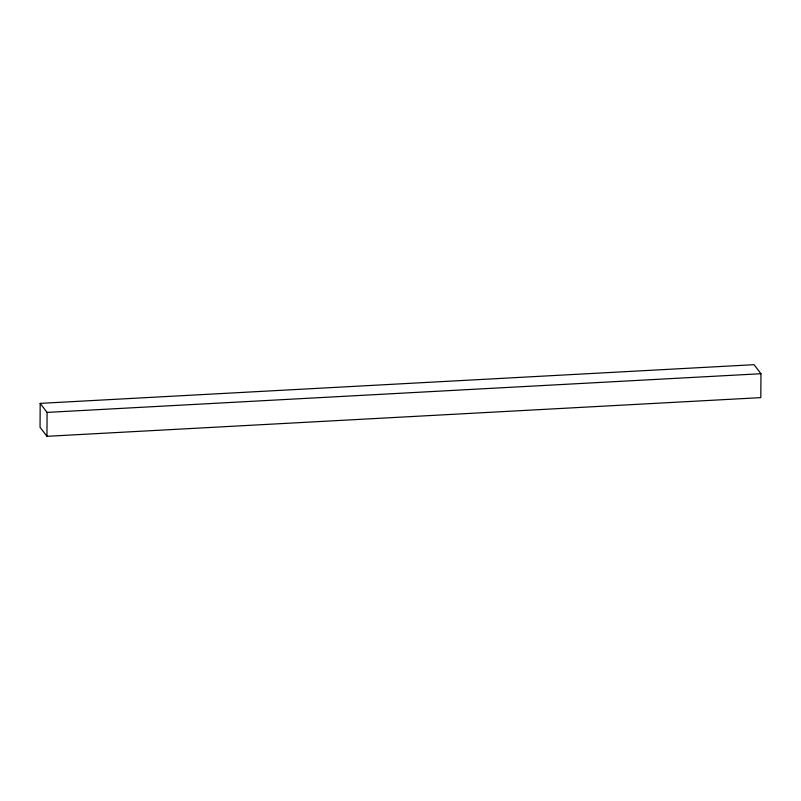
<?xml version="1.0" encoding="UTF-8"?>
<svg xmlns="http://www.w3.org/2000/svg" width="801" height="801" viewBox="0 0 801 801"><rect width="100%" height="100%" fill="white"/><g stroke="black" fill="none" stroke-linecap="round" stroke-linejoin="round"><path stroke-width="1.2" d="M40.18 403.374L40.05 427.283L46.959 436.315L760.82 397.626L760.95 373.717L754.041 364.685L40.18 403.374L47.079 412.405L46.959 436.315M47.079 412.405L760.95 373.717"/></g></svg>
